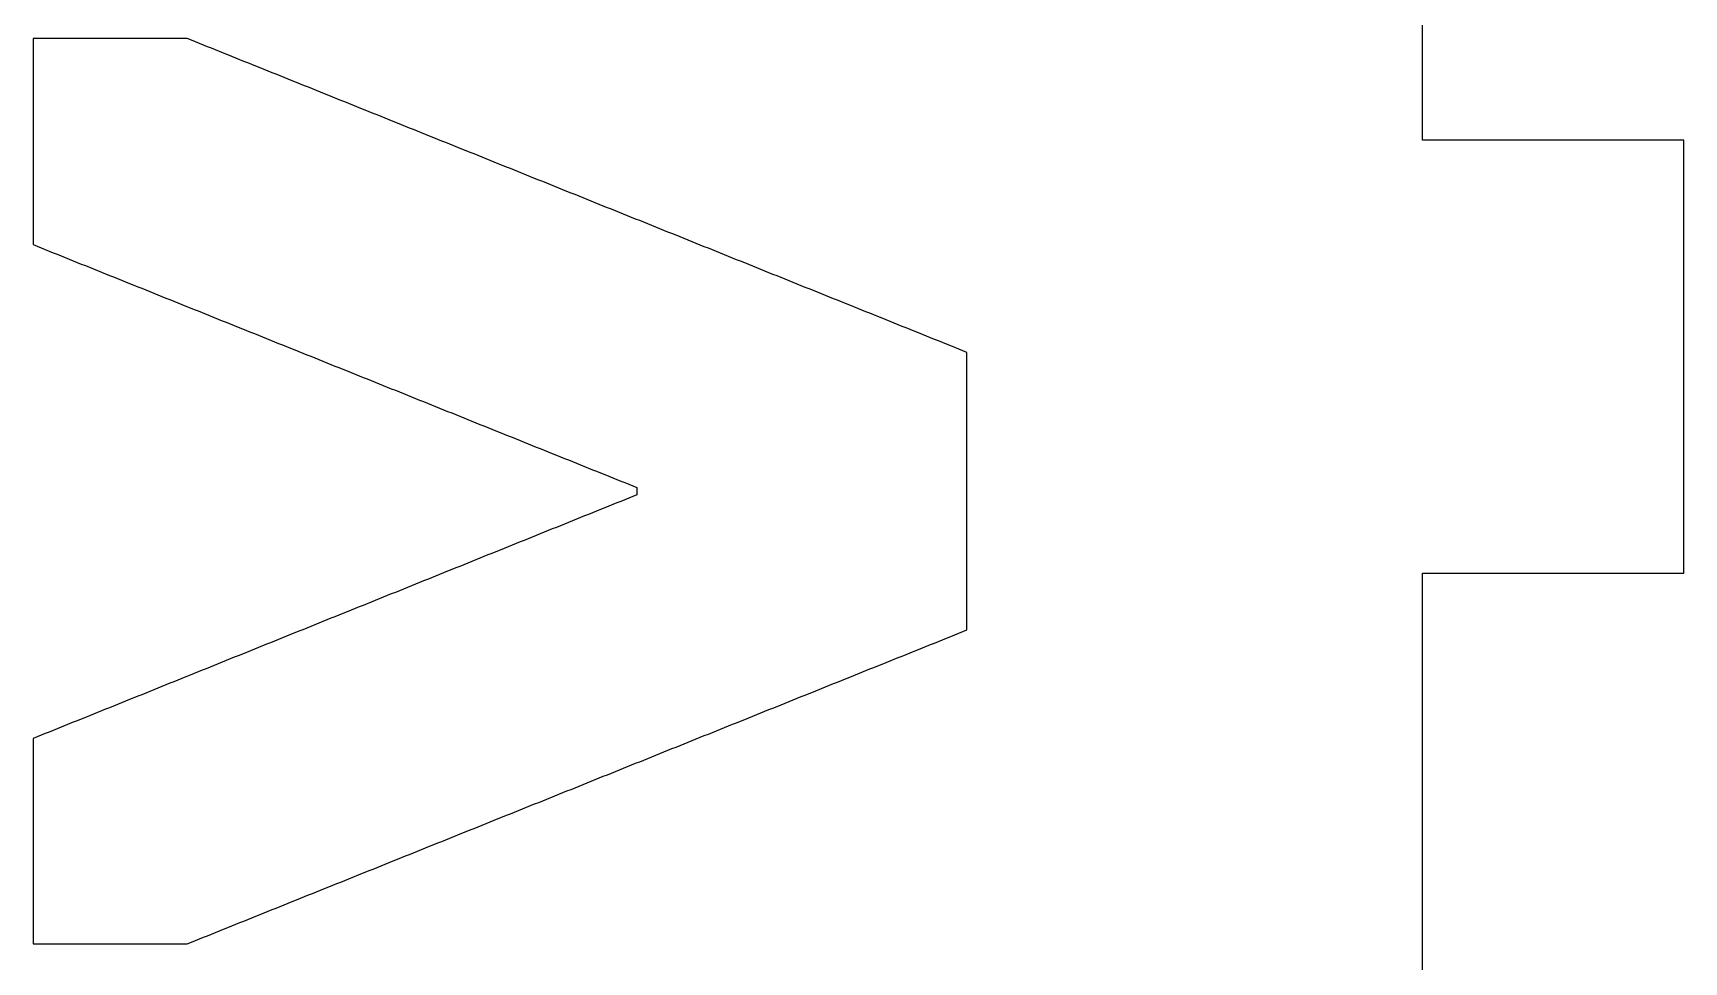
# Model space of a CAD drawing. Extents: x 10 to 860, y -140 to 140.
# Drawn here: x 32.13 to 70, y -23.81 to -2.5 of the extents above; entities that cross this region are included whole.
import ezdxf

# ---------------------------------------------------------------- set-up
doc = ezdxf.new("R2010")
doc.units = 0

# ---------------------------------------------------------------- blocks, each defined once
blk = doc.blocks.new('SHAPE2DVIEW004')
at = {"layer": 'Views', "color": 0}
for p, q in [((64, -4.963), (64, 4.963)), ((70, -4.963), (64, -4.963)), ((70, -14.889), (70, -4.963)), ((64, -24.815), (64, -14.889)), ((64, -14.889), (70, -14.889))]:
    blk.add_line(p, q, dxfattribs=at)
blk = doc.blocks.new('SHAPE2DVIEW006')
at = {"layer": 'Views', "color": 0}
for points in [[(32.129, -2.632), (32.129, -2.73), (32.129, -2.829), (32.129, -2.927), (32.129, -3.025), (32.129, -3.124), (32.129, -3.222), (32.129, -3.321), (32.129, -3.419), (32.129, -3.518), (32.129, -3.616), (32.129, -3.714), (32.129, -3.813), (32.129, -3.911), (32.129, -4.01), (32.129, -4.108), (32.129, -4.207), (32.129, -4.305), (32.129, -4.403), (32.129, -4.502), (32.129, -4.6), (32.129, -4.699), (32.129, -4.797), (32.129, -4.896), (32.129, -4.994), (32.129, -5.092), (32.129, -5.191), (32.129, -5.289), (32.129, -5.388), (32.129, -5.486), (32.129, -5.584), (32.129, -5.683), (32.129, -5.781), (32.129, -5.88), (32.129, -5.978), (32.129, -6.077), (32.129, -6.175), (32.129, -6.273), (32.129, -6.372), (32.129, -6.47), (32.129, -6.569), (32.129, -6.667), (32.129, -6.766), (32.129, -6.864), (32.129, -6.962), (32.129, -7.061), (32.129, -7.159), (32.129, -7.258), (32.129, -7.356)], [(32.129, -2.632), (32.129, -2.73), (32.129, -2.829), (32.129, -2.927), (32.129, -3.025), (32.129, -3.124), (32.129, -3.222), (32.129, -3.321), (32.129, -3.419), (32.129, -3.518), (32.129, -3.616), (32.129, -3.714), (32.129, -3.813), (32.129, -3.911), (32.129, -4.01), (32.129, -4.108), (32.129, -4.207), (32.129, -4.305), (32.129, -4.403), (32.129, -4.502), (32.129, -4.6), (32.129, -4.699), (32.129, -4.797), (32.129, -4.896), (32.129, -4.994), (32.129, -5.092), (32.129, -5.191), (32.129, -5.289), (32.129, -5.388), (32.129, -5.486), (32.129, -5.584), (32.129, -5.683), (32.129, -5.781), (32.129, -5.88), (32.129, -5.978), (32.129, -6.077), (32.129, -6.175), (32.129, -6.273), (32.129, -6.372), (32.129, -6.47), (32.129, -6.569), (32.129, -6.667), (32.129, -6.766), (32.129, -6.864), (32.129, -6.962), (32.129, -7.061), (32.129, -7.159), (32.129, -7.258), (32.129, -7.356)], [(35.668, -2.632), (35.57, -2.632), (35.471, -2.632), (35.373, -2.632), (35.275, -2.632), (35.176, -2.632), (35.078, -2.632), (34.98, -2.632), (34.882, -2.632), (34.783, -2.632), (34.685, -2.632), (34.587, -2.632), (34.488, -2.632), (34.39, -2.632), (34.292, -2.632), (34.193, -2.632), (34.095, -2.632), (33.997, -2.632), (33.898, -2.632), (33.8, -2.632), (33.702, -2.632), (33.604, -2.632), (33.505, -2.632), (33.407, -2.632), (33.309, -2.632), (33.21, -2.632), (33.112, -2.632), (33.014, -2.632), (32.915, -2.632), (32.817, -2.632), (32.719, -2.632), (32.62, -2.632), (32.522, -2.632), (32.424, -2.632), (32.326, -2.632), (32.227, -2.632), (32.129, -2.632)], [(35.668, -2.632), (35.57, -2.632), (35.471, -2.632), (35.373, -2.632), (35.275, -2.632), (35.176, -2.632), (35.078, -2.632), (34.98, -2.632), (34.882, -2.632), (34.783, -2.632), (34.685, -2.632), (34.587, -2.632), (34.488, -2.632), (34.39, -2.632), (34.292, -2.632), (34.193, -2.632), (34.095, -2.632), (33.997, -2.632), (33.898, -2.632), (33.8, -2.632), (33.702, -2.632), (33.604, -2.632), (33.505, -2.632), (33.407, -2.632), (33.309, -2.632), (33.21, -2.632), (33.112, -2.632), (33.014, -2.632), (32.915, -2.632), (32.817, -2.632), (32.719, -2.632), (32.62, -2.632), (32.522, -2.632), (32.424, -2.632), (32.326, -2.632), (32.227, -2.632), (32.129, -2.632)], [(53.55, -9.828), (53.457, -9.791), (53.364, -9.754), (53.272, -9.717), (53.179, -9.679), (53.086, -9.642), (52.994, -9.605), (52.901, -9.567), (52.808, -9.53), (52.716, -9.493), (52.623, -9.456), (52.53, -9.418), (52.438, -9.381), (52.345, -9.344), (52.252, -9.306), (52.16, -9.269), (52.067, -9.232), (51.975, -9.194), (51.882, -9.157), (51.789, -9.12), (51.697, -9.083), (51.604, -9.045), (51.511, -9.008), (51.419, -8.971), (51.326, -8.933), (51.233, -8.896), (51.141, -8.859), (51.048, -8.822), (50.955, -8.784), (50.863, -8.747), (50.77, -8.71), (50.677, -8.672), (50.585, -8.635), (50.492, -8.598), (50.399, -8.561), (50.307, -8.523), (50.214, -8.486), (50.122, -8.449), (50.029, -8.411), (49.936, -8.374), (49.844, -8.337), (49.751, -8.3), (49.658, -8.262), (49.566, -8.225), (49.473, -8.188), (49.38, -8.15), (49.288, -8.113), (49.195, -8.076), (49.102, -8.039), (49.01, -8.001), (48.917, -7.964), (48.824, -7.927), (48.732, -7.889), (48.639, -7.852), (48.546, -7.815), (48.454, -7.778), (48.361, -7.74), (48.269, -7.703), (48.176, -7.666), (48.083, -7.628), (47.991, -7.591), (47.898, -7.554), (47.805, -7.517), (47.713, -7.479), (47.62, -7.442), (47.527, -7.405), (47.435, -7.367), (47.342, -7.33), (47.249, -7.293), (47.157, -7.255), (47.064, -7.218), (46.971, -7.181), (46.879, -7.144), (46.786, -7.106), (46.693, -7.069), (46.601, -7.032), (46.508, -6.994), (46.415, -6.957), (46.323, -6.92), (46.23, -6.883), (46.138, -6.845), (46.045, -6.808), (45.952, -6.771), (45.86, -6.733), (45.767, -6.696), (45.674, -6.659), (45.582, -6.622), (45.489, -6.584), (45.396, -6.547), (45.304, -6.51), (45.211, -6.472), (45.118, -6.435), (45.026, -6.398), (44.933, -6.361), (44.84, -6.323), (44.748, -6.286), (44.655, -6.249), (44.562, -6.211), (44.47, -6.174), (44.377, -6.137), (44.285, -6.1), (44.192, -6.062), (44.099, -6.025), (44.007, -5.988), (43.914, -5.95), (43.821, -5.913), (43.729, -5.876), (43.636, -5.839), (43.543, -5.801), (43.451, -5.764), (43.358, -5.727), (43.265, -5.689), (43.173, -5.652), (43.08, -5.615), (42.987, -5.578), (42.895, -5.54), (42.802, -5.503), (42.709, -5.466), (42.617, -5.428), (42.524, -5.391), (42.432, -5.354), (42.339, -5.317), (42.246, -5.279), (42.154, -5.242), (42.061, -5.205), (41.968, -5.167), (41.876, -5.13), (41.783, -5.093), (41.69, -5.055), (41.598, -5.018), (41.505, -4.981), (41.412, -4.944), (41.32, -4.906), (41.227, -4.869), (41.134, -4.832), (41.042, -4.794), (40.949, -4.757), (40.856, -4.72), (40.764, -4.683), (40.671, -4.645), (40.578, -4.608), (40.486, -4.571), (40.393, -4.533), (40.301, -4.496), (40.208, -4.459), (40.115, -4.422), (40.023, -4.384), (39.93, -4.347), (39.837, -4.31), (39.745, -4.272), (39.652, -4.235), (39.559, -4.198), (39.467, -4.161), (39.374, -4.123), (39.281, -4.086), (39.189, -4.049), (39.096, -4.011), (39.003, -3.974), (38.911, -3.937), (38.818, -3.9), (38.725, -3.862), (38.633, -3.825), (38.54, -3.788), (38.448, -3.75), (38.355, -3.713), (38.262, -3.676), (38.17, -3.639), (38.077, -3.601), (37.984, -3.564), (37.892, -3.527), (37.799, -3.489), (37.706, -3.452), (37.614, -3.415), (37.521, -3.378), (37.428, -3.34), (37.336, -3.303), (37.243, -3.266), (37.15, -3.228), (37.058, -3.191), (36.965, -3.154), (36.872, -3.116), (36.78, -3.079), (36.687, -3.042), (36.595, -3.005), (36.502, -2.967), (36.409, -2.93), (36.317, -2.893), (36.224, -2.855), (36.131, -2.818), (36.039, -2.781), (35.946, -2.744), (35.853, -2.706), (35.761, -2.669), (35.668, -2.632)], [(53.55, -9.828), (53.457, -9.791), (53.364, -9.754), (53.272, -9.717), (53.179, -9.679), (53.086, -9.642), (52.994, -9.605), (52.901, -9.567), (52.808, -9.53), (52.716, -9.493), (52.623, -9.456), (52.53, -9.418), (52.438, -9.381), (52.345, -9.344), (52.252, -9.306), (52.16, -9.269), (52.067, -9.232), (51.975, -9.194), (51.882, -9.157), (51.789, -9.12), (51.697, -9.083), (51.604, -9.045), (51.511, -9.008), (51.419, -8.971), (51.326, -8.933), (51.233, -8.896), (51.141, -8.859), (51.048, -8.822), (50.955, -8.784), (50.863, -8.747), (50.77, -8.71), (50.677, -8.672), (50.585, -8.635), (50.492, -8.598), (50.399, -8.561), (50.307, -8.523), (50.214, -8.486), (50.122, -8.449), (50.029, -8.411), (49.936, -8.374), (49.844, -8.337), (49.751, -8.3), (49.658, -8.262), (49.566, -8.225), (49.473, -8.188), (49.38, -8.15), (49.288, -8.113), (49.195, -8.076), (49.102, -8.039), (49.01, -8.001), (48.917, -7.964), (48.824, -7.927), (48.732, -7.889), (48.639, -7.852), (48.546, -7.815), (48.454, -7.778), (48.361, -7.74), (48.269, -7.703), (48.176, -7.666), (48.083, -7.628), (47.991, -7.591), (47.898, -7.554), (47.805, -7.517), (47.713, -7.479), (47.62, -7.442), (47.527, -7.405), (47.435, -7.367), (47.342, -7.33), (47.249, -7.293), (47.157, -7.255), (47.064, -7.218), (46.971, -7.181), (46.879, -7.144), (46.786, -7.106), (46.693, -7.069), (46.601, -7.032), (46.508, -6.994), (46.415, -6.957), (46.323, -6.92), (46.23, -6.883), (46.138, -6.845), (46.045, -6.808), (45.952, -6.771), (45.86, -6.733), (45.767, -6.696), (45.674, -6.659), (45.582, -6.622), (45.489, -6.584), (45.396, -6.547), (45.304, -6.51), (45.211, -6.472), (45.118, -6.435), (45.026, -6.398), (44.933, -6.361), (44.84, -6.323), (44.748, -6.286), (44.655, -6.249), (44.562, -6.211), (44.47, -6.174), (44.377, -6.137), (44.285, -6.1), (44.192, -6.062), (44.099, -6.025), (44.007, -5.988), (43.914, -5.95), (43.821, -5.913), (43.729, -5.876), (43.636, -5.839), (43.543, -5.801), (43.451, -5.764), (43.358, -5.727), (43.265, -5.689), (43.173, -5.652), (43.08, -5.615), (42.987, -5.578), (42.895, -5.54), (42.802, -5.503), (42.709, -5.466), (42.617, -5.428), (42.524, -5.391), (42.432, -5.354), (42.339, -5.317), (42.246, -5.279), (42.154, -5.242), (42.061, -5.205), (41.968, -5.167), (41.876, -5.13), (41.783, -5.093), (41.69, -5.055), (41.598, -5.018), (41.505, -4.981), (41.412, -4.944), (41.32, -4.906), (41.227, -4.869), (41.134, -4.832), (41.042, -4.794), (40.949, -4.757), (40.856, -4.72), (40.764, -4.683), (40.671, -4.645), (40.578, -4.608), (40.486, -4.571), (40.393, -4.533), (40.301, -4.496), (40.208, -4.459), (40.115, -4.422), (40.023, -4.384), (39.93, -4.347), (39.837, -4.31), (39.745, -4.272), (39.652, -4.235), (39.559, -4.198), (39.467, -4.161), (39.374, -4.123), (39.281, -4.086), (39.189, -4.049), (39.096, -4.011), (39.003, -3.974), (38.911, -3.937), (38.818, -3.9), (38.725, -3.862), (38.633, -3.825), (38.54, -3.788), (38.448, -3.75), (38.355, -3.713), (38.262, -3.676), (38.17, -3.639), (38.077, -3.601), (37.984, -3.564), (37.892, -3.527), (37.799, -3.489), (37.706, -3.452), (37.614, -3.415), (37.521, -3.378), (37.428, -3.34), (37.336, -3.303), (37.243, -3.266), (37.15, -3.228), (37.058, -3.191), (36.965, -3.154), (36.872, -3.116), (36.78, -3.079), (36.687, -3.042), (36.595, -3.005), (36.502, -2.967), (36.409, -2.93), (36.317, -2.893), (36.224, -2.855), (36.131, -2.818), (36.039, -2.781), (35.946, -2.744), (35.853, -2.706), (35.761, -2.669), (35.668, -2.632)], [(32.129, -7.356), (32.221, -7.393), (32.314, -7.43), (32.406, -7.468), (32.498, -7.505), (32.591, -7.542), (32.683, -7.579), (32.775, -7.616), (32.868, -7.653), (32.96, -7.69), (33.052, -7.728), (33.145, -7.765), (33.237, -7.802), (33.329, -7.839), (33.422, -7.876), (33.514, -7.913), (33.606, -7.95), (33.699, -7.988), (33.791, -8.025), (33.883, -8.062), (33.976, -8.099), (34.068, -8.136), (34.16, -8.173), (34.253, -8.21), (34.345, -8.248), (34.438, -8.285), (34.53, -8.322), (34.622, -8.359), (34.715, -8.396), (34.807, -8.433), (34.899, -8.47), (34.992, -8.507), (35.084, -8.545), (35.176, -8.582), (35.269, -8.619), (35.361, -8.656), (35.453, -8.693), (35.546, -8.73), (35.638, -8.767), (35.73, -8.805), (35.823, -8.842), (35.915, -8.879), (36.007, -8.916), (36.1, -8.953), (36.192, -8.99), (36.284, -9.027), (36.377, -9.065), (36.469, -9.102), (36.561, -9.139), (36.654, -9.176), (36.746, -9.213), (36.838, -9.25), (36.931, -9.287), (37.023, -9.325), (37.115, -9.362), (37.208, -9.399), (37.3, -9.436), (37.392, -9.473), (37.485, -9.51), (37.577, -9.547), (37.67, -9.585), (37.762, -9.622), (37.854, -9.659), (37.947, -9.696), (38.039, -9.733), (38.131, -9.77), (38.224, -9.807), (38.316, -9.845), (38.408, -9.882), (38.501, -9.919), (38.593, -9.956), (38.685, -9.993), (38.778, -10.03), (38.87, -10.067), (38.962, -10.105), (39.055, -10.142), (39.147, -10.179), (39.239, -10.216), (39.332, -10.253), (39.424, -10.29), (39.516, -10.327), (39.609, -10.365), (39.701, -10.402), (39.793, -10.439), (39.886, -10.476), (39.978, -10.513), (40.07, -10.55), (40.163, -10.587), (40.255, -10.624), (40.347, -10.662), (40.44, -10.699), (40.532, -10.736), (40.624, -10.773), (40.717, -10.81), (40.809, -10.847), (40.902, -10.884), (40.994, -10.922), (41.086, -10.959), (41.179, -10.996), (41.271, -11.033), (41.363, -11.07), (41.456, -11.107), (41.548, -11.144), (41.64, -11.182), (41.733, -11.219), (41.825, -11.256), (41.917, -11.293), (42.01, -11.33), (42.102, -11.367), (42.194, -11.404), (42.287, -11.442), (42.379, -11.479), (42.471, -11.516), (42.564, -11.553), (42.656, -11.59), (42.748, -11.627), (42.841, -11.664), (42.933, -11.702), (43.025, -11.739), (43.118, -11.776), (43.21, -11.813), (43.302, -11.85), (43.395, -11.887), (43.487, -11.924), (43.579, -11.962), (43.672, -11.999), (43.764, -12.036), (43.857, -12.073), (43.949, -12.11), (44.041, -12.147), (44.134, -12.184), (44.226, -12.222), (44.318, -12.259), (44.411, -12.296), (44.503, -12.333), (44.595, -12.37), (44.688, -12.407), (44.78, -12.444), (44.872, -12.482), (44.965, -12.519), (45.057, -12.556), (45.149, -12.593), (45.242, -12.63), (45.334, -12.667), (45.426, -12.704), (45.519, -12.741), (45.611, -12.779), (45.703, -12.816), (45.796, -12.853), (45.888, -12.89), (45.98, -12.927)], [(32.129, -7.356), (32.221, -7.393), (32.314, -7.43), (32.406, -7.468), (32.498, -7.505), (32.591, -7.542), (32.683, -7.579), (32.775, -7.616), (32.868, -7.653), (32.96, -7.69), (33.052, -7.728), (33.145, -7.765), (33.237, -7.802), (33.329, -7.839), (33.422, -7.876), (33.514, -7.913), (33.606, -7.95), (33.699, -7.988), (33.791, -8.025), (33.883, -8.062), (33.976, -8.099), (34.068, -8.136), (34.16, -8.173), (34.253, -8.21), (34.345, -8.248), (34.438, -8.285), (34.53, -8.322), (34.622, -8.359), (34.715, -8.396), (34.807, -8.433), (34.899, -8.47), (34.992, -8.507), (35.084, -8.545), (35.176, -8.582), (35.269, -8.619), (35.361, -8.656), (35.453, -8.693), (35.546, -8.73), (35.638, -8.767), (35.73, -8.805), (35.823, -8.842), (35.915, -8.879), (36.007, -8.916), (36.1, -8.953), (36.192, -8.99), (36.284, -9.027), (36.377, -9.065), (36.469, -9.102), (36.561, -9.139), (36.654, -9.176), (36.746, -9.213), (36.838, -9.25), (36.931, -9.287), (37.023, -9.325), (37.115, -9.362), (37.208, -9.399), (37.3, -9.436), (37.392, -9.473), (37.485, -9.51), (37.577, -9.547), (37.67, -9.585), (37.762, -9.622), (37.854, -9.659), (37.947, -9.696), (38.039, -9.733), (38.131, -9.77), (38.224, -9.807), (38.316, -9.845), (38.408, -9.882), (38.501, -9.919), (38.593, -9.956), (38.685, -9.993), (38.778, -10.03), (38.87, -10.067), (38.962, -10.105), (39.055, -10.142), (39.147, -10.179), (39.239, -10.216), (39.332, -10.253), (39.424, -10.29), (39.516, -10.327), (39.609, -10.365), (39.701, -10.402), (39.793, -10.439), (39.886, -10.476), (39.978, -10.513), (40.07, -10.55), (40.163, -10.587), (40.255, -10.624), (40.347, -10.662), (40.44, -10.699), (40.532, -10.736), (40.624, -10.773), (40.717, -10.81), (40.809, -10.847), (40.902, -10.884), (40.994, -10.922), (41.086, -10.959), (41.179, -10.996), (41.271, -11.033), (41.363, -11.07), (41.456, -11.107), (41.548, -11.144), (41.64, -11.182), (41.733, -11.219), (41.825, -11.256), (41.917, -11.293), (42.01, -11.33), (42.102, -11.367), (42.194, -11.404), (42.287, -11.442), (42.379, -11.479), (42.471, -11.516), (42.564, -11.553), (42.656, -11.59), (42.748, -11.627), (42.841, -11.664), (42.933, -11.702), (43.025, -11.739), (43.118, -11.776), (43.21, -11.813), (43.302, -11.85), (43.395, -11.887), (43.487, -11.924), (43.579, -11.962), (43.672, -11.999), (43.764, -12.036), (43.857, -12.073), (43.949, -12.11), (44.041, -12.147), (44.134, -12.184), (44.226, -12.222), (44.318, -12.259), (44.411, -12.296), (44.503, -12.333), (44.595, -12.37), (44.688, -12.407), (44.78, -12.444), (44.872, -12.482), (44.965, -12.519), (45.057, -12.556), (45.149, -12.593), (45.242, -12.63), (45.334, -12.667), (45.426, -12.704), (45.519, -12.741), (45.611, -12.779), (45.703, -12.816), (45.796, -12.853), (45.888, -12.89), (45.98, -12.927)], [(53.55, -16.195), (53.55, -16.096), (53.55, -15.996), (53.55, -15.897), (53.55, -15.797), (53.55, -15.698), (53.55, -15.598), (53.55, -15.499), (53.55, -15.399), (53.55, -15.3), (53.55, -15.2), (53.55, -15.101), (53.55, -15.002), (53.55, -14.902), (53.55, -14.803), (53.55, -14.703), (53.55, -14.604), (53.55, -14.504), (53.55, -14.405), (53.55, -14.305), (53.55, -14.206), (53.55, -14.106), (53.55, -14.007), (53.55, -13.907), (53.55, -13.808), (53.55, -13.708), (53.55, -13.609), (53.55, -13.509), (53.55, -13.41), (53.55, -13.31), (53.55, -13.211), (53.55, -13.111), (53.55, -13.012), (53.55, -12.912), (53.55, -12.813), (53.55, -12.713), (53.55, -12.614), (53.55, -12.514), (53.55, -12.415), (53.55, -12.315), (53.55, -12.216), (53.55, -12.117), (53.55, -12.017), (53.55, -11.918), (53.55, -11.818), (53.55, -11.719), (53.55, -11.619), (53.55, -11.52), (53.55, -11.42), (53.55, -11.321), (53.55, -11.221), (53.55, -11.122), (53.55, -11.022), (53.55, -10.923), (53.55, -10.823), (53.55, -10.724), (53.55, -10.624), (53.55, -10.525), (53.55, -10.425), (53.55, -10.326), (53.55, -10.226), (53.55, -10.127), (53.55, -10.027), (53.55, -9.928), (53.55, -9.828)], [(53.55, -16.195), (53.55, -16.096), (53.55, -15.996), (53.55, -15.897), (53.55, -15.797), (53.55, -15.698), (53.55, -15.598), (53.55, -15.499), (53.55, -15.399), (53.55, -15.3), (53.55, -15.2), (53.55, -15.101), (53.55, -15.002), (53.55, -14.902), (53.55, -14.803), (53.55, -14.703), (53.55, -14.604), (53.55, -14.504), (53.55, -14.405), (53.55, -14.305), (53.55, -14.206), (53.55, -14.106), (53.55, -14.007), (53.55, -13.907), (53.55, -13.808), (53.55, -13.708), (53.55, -13.609), (53.55, -13.509), (53.55, -13.41), (53.55, -13.31), (53.55, -13.211), (53.55, -13.111), (53.55, -13.012), (53.55, -12.912), (53.55, -12.813), (53.55, -12.713), (53.55, -12.614), (53.55, -12.514), (53.55, -12.415), (53.55, -12.315), (53.55, -12.216), (53.55, -12.117), (53.55, -12.017), (53.55, -11.918), (53.55, -11.818), (53.55, -11.719), (53.55, -11.619), (53.55, -11.52), (53.55, -11.42), (53.55, -11.321), (53.55, -11.221), (53.55, -11.122), (53.55, -11.022), (53.55, -10.923), (53.55, -10.823), (53.55, -10.724), (53.55, -10.624), (53.55, -10.525), (53.55, -10.425), (53.55, -10.326), (53.55, -10.226), (53.55, -10.127), (53.55, -10.027), (53.55, -9.928), (53.55, -9.828)], [(45.98, -13.097), (45.888, -13.134), (45.796, -13.171), (45.703, -13.208), (45.611, -13.246), (45.519, -13.283), (45.426, -13.32), (45.334, -13.357), (45.242, -13.395), (45.149, -13.432), (45.057, -13.469), (44.965, -13.506), (44.872, -13.544), (44.78, -13.581), (44.688, -13.618), (44.595, -13.655), (44.503, -13.693), (44.411, -13.73), (44.318, -13.767), (44.226, -13.804), (44.134, -13.842), (44.041, -13.879), (43.949, -13.916), (43.857, -13.953), (43.764, -13.991), (43.672, -14.028), (43.579, -14.065), (43.487, -14.102), (43.395, -14.14), (43.302, -14.177), (43.21, -14.214), (43.118, -14.251), (43.025, -14.289), (42.933, -14.326), (42.841, -14.363), (42.748, -14.4), (42.656, -14.438), (42.564, -14.475), (42.471, -14.512), (42.379, -14.549), (42.287, -14.587), (42.194, -14.624), (42.102, -14.661), (42.01, -14.698), (41.917, -14.736), (41.825, -14.773), (41.733, -14.81), (41.64, -14.847), (41.548, -14.885), (41.456, -14.922), (41.363, -14.959), (41.271, -14.996), (41.179, -15.034), (41.086, -15.071), (40.994, -15.108), (40.902, -15.145), (40.809, -15.183), (40.717, -15.22), (40.624, -15.257), (40.532, -15.294), (40.44, -15.332), (40.347, -15.369), (40.255, -15.406), (40.163, -15.443), (40.07, -15.481), (39.978, -15.518), (39.886, -15.555), (39.793, -15.593), (39.701, -15.63), (39.609, -15.667), (39.516, -15.704), (39.424, -15.742), (39.332, -15.779), (39.239, -15.816), (39.147, -15.853), (39.055, -15.891), (38.962, -15.928), (38.87, -15.965), (38.778, -16.002), (38.685, -16.04), (38.593, -16.077), (38.501, -16.114), (38.408, -16.151), (38.316, -16.189), (38.224, -16.226), (38.131, -16.263), (38.039, -16.3), (37.947, -16.338), (37.854, -16.375), (37.762, -16.412), (37.67, -16.449), (37.577, -16.487), (37.485, -16.524), (37.392, -16.561), (37.3, -16.598), (37.208, -16.636), (37.115, -16.673), (37.023, -16.71), (36.931, -16.747), (36.838, -16.785), (36.746, -16.822), (36.654, -16.859), (36.561, -16.896), (36.469, -16.934), (36.377, -16.971), (36.284, -17.008), (36.192, -17.045), (36.1, -17.083), (36.007, -17.12), (35.915, -17.157), (35.823, -17.194), (35.73, -17.232), (35.638, -17.269), (35.546, -17.306), (35.453, -17.343), (35.361, -17.381), (35.269, -17.418), (35.176, -17.455), (35.084, -17.492), (34.992, -17.53), (34.899, -17.567), (34.807, -17.604), (34.715, -17.641), (34.622, -17.679), (34.53, -17.716), (34.438, -17.753), (34.345, -17.79), (34.253, -17.828), (34.16, -17.865), (34.068, -17.902), (33.976, -17.939), (33.883, -17.977), (33.791, -18.014), (33.699, -18.051), (33.606, -18.088), (33.514, -18.126), (33.422, -18.163), (33.329, -18.2), (33.237, -18.237), (33.145, -18.275), (33.052, -18.312), (32.96, -18.349), (32.868, -18.387), (32.775, -18.424), (32.683, -18.461), (32.591, -18.498), (32.498, -18.536), (32.406, -18.573), (32.314, -18.61), (32.221, -18.647), (32.129, -18.685)], [(45.98, -13.097), (45.888, -13.134), (45.796, -13.171), (45.703, -13.208), (45.611, -13.246), (45.519, -13.283), (45.426, -13.32), (45.334, -13.357), (45.242, -13.395), (45.149, -13.432), (45.057, -13.469), (44.965, -13.506), (44.872, -13.544), (44.78, -13.581), (44.688, -13.618), (44.595, -13.655), (44.503, -13.693), (44.411, -13.73), (44.318, -13.767), (44.226, -13.804), (44.134, -13.842), (44.041, -13.879), (43.949, -13.916), (43.857, -13.953), (43.764, -13.991), (43.672, -14.028), (43.579, -14.065), (43.487, -14.102), (43.395, -14.14), (43.302, -14.177), (43.21, -14.214), (43.118, -14.251), (43.025, -14.289), (42.933, -14.326), (42.841, -14.363), (42.748, -14.4), (42.656, -14.438), (42.564, -14.475), (42.471, -14.512), (42.379, -14.549), (42.287, -14.587), (42.194, -14.624), (42.102, -14.661), (42.01, -14.698), (41.917, -14.736), (41.825, -14.773), (41.733, -14.81), (41.64, -14.847), (41.548, -14.885), (41.456, -14.922), (41.363, -14.959), (41.271, -14.996), (41.179, -15.034), (41.086, -15.071), (40.994, -15.108), (40.902, -15.145), (40.809, -15.183), (40.717, -15.22), (40.624, -15.257), (40.532, -15.294), (40.44, -15.332), (40.347, -15.369), (40.255, -15.406), (40.163, -15.443), (40.07, -15.481), (39.978, -15.518), (39.886, -15.555), (39.793, -15.593), (39.701, -15.63), (39.609, -15.667), (39.516, -15.704), (39.424, -15.742), (39.332, -15.779), (39.239, -15.816), (39.147, -15.853), (39.055, -15.891), (38.962, -15.928), (38.87, -15.965), (38.778, -16.002), (38.685, -16.04), (38.593, -16.077), (38.501, -16.114), (38.408, -16.151), (38.316, -16.189), (38.224, -16.226), (38.131, -16.263), (38.039, -16.3), (37.947, -16.338), (37.854, -16.375), (37.762, -16.412), (37.67, -16.449), (37.577, -16.487), (37.485, -16.524), (37.392, -16.561), (37.3, -16.598), (37.208, -16.636), (37.115, -16.673), (37.023, -16.71), (36.931, -16.747), (36.838, -16.785), (36.746, -16.822), (36.654, -16.859), (36.561, -16.896), (36.469, -16.934), (36.377, -16.971), (36.284, -17.008), (36.192, -17.045), (36.1, -17.083), (36.007, -17.12), (35.915, -17.157), (35.823, -17.194), (35.73, -17.232), (35.638, -17.269), (35.546, -17.306), (35.453, -17.343), (35.361, -17.381), (35.269, -17.418), (35.176, -17.455), (35.084, -17.492), (34.992, -17.53), (34.899, -17.567), (34.807, -17.604), (34.715, -17.641), (34.622, -17.679), (34.53, -17.716), (34.438, -17.753), (34.345, -17.79), (34.253, -17.828), (34.16, -17.865), (34.068, -17.902), (33.976, -17.939), (33.883, -17.977), (33.791, -18.014), (33.699, -18.051), (33.606, -18.088), (33.514, -18.126), (33.422, -18.163), (33.329, -18.2), (33.237, -18.237), (33.145, -18.275), (33.052, -18.312), (32.96, -18.349), (32.868, -18.387), (32.775, -18.424), (32.683, -18.461), (32.591, -18.498), (32.498, -18.536), (32.406, -18.573), (32.314, -18.61), (32.221, -18.647), (32.129, -18.685)], [(45.98, -12.927), (45.98, -13.012), (45.98, -13.097)], [(45.98, -12.927), (45.98, -13.012), (45.98, -13.097)], [(35.668, -23.392), (35.761, -23.355), (35.853, -23.317), (35.946, -23.28), (36.039, -23.243), (36.131, -23.206), (36.224, -23.168), (36.317, -23.131), (36.409, -23.094), (36.502, -23.056), (36.595, -23.019), (36.687, -22.982), (36.78, -22.945), (36.872, -22.907), (36.965, -22.87), (37.058, -22.833), (37.15, -22.795), (37.243, -22.758), (37.336, -22.721), (37.428, -22.684), (37.521, -22.646), (37.614, -22.609), (37.706, -22.572), (37.799, -22.534), (37.892, -22.497), (37.984, -22.46), (38.077, -22.423), (38.17, -22.385), (38.262, -22.348), (38.355, -22.311), (38.448, -22.273), (38.54, -22.236), (38.633, -22.199), (38.725, -22.161), (38.818, -22.124), (38.911, -22.087), (39.003, -22.05), (39.096, -22.012), (39.189, -21.975), (39.281, -21.938), (39.374, -21.9), (39.467, -21.863), (39.559, -21.826), (39.652, -21.789), (39.745, -21.751), (39.837, -21.714), (39.93, -21.677), (40.023, -21.639), (40.115, -21.602), (40.208, -21.565), (40.301, -21.528), (40.393, -21.49), (40.486, -21.453), (40.578, -21.416), (40.671, -21.378), (40.764, -21.341), (40.856, -21.304), (40.949, -21.267), (41.042, -21.229), (41.134, -21.192), (41.227, -21.155), (41.32, -21.117), (41.412, -21.08), (41.505, -21.043), (41.598, -21.006), (41.69, -20.968), (41.783, -20.931), (41.876, -20.894), (41.968, -20.856), (42.061, -20.819), (42.154, -20.782), (42.246, -20.745), (42.339, -20.707), (42.432, -20.67), (42.524, -20.633), (42.617, -20.595), (42.709, -20.558), (42.802, -20.521), (42.895, -20.484), (42.987, -20.446), (43.08, -20.409), (43.173, -20.372), (43.265, -20.334), (43.358, -20.297), (43.451, -20.26), (43.543, -20.222), (43.636, -20.185), (43.729, -20.148), (43.821, -20.111), (43.914, -20.073), (44.007, -20.036), (44.099, -19.999), (44.192, -19.961), (44.285, -19.924), (44.377, -19.887), (44.47, -19.85), (44.562, -19.812), (44.655, -19.775), (44.748, -19.738), (44.84, -19.7), (44.933, -19.663), (45.026, -19.626), (45.118, -19.589), (45.211, -19.551), (45.304, -19.514), (45.396, -19.477), (45.489, -19.439), (45.582, -19.402), (45.674, -19.365), (45.767, -19.328), (45.86, -19.29), (45.952, -19.253), (46.045, -19.216), (46.138, -19.178), (46.23, -19.141), (46.323, -19.104), (46.415, -19.067), (46.508, -19.029), (46.601, -18.992), (46.693, -18.955), (46.786, -18.917), (46.879, -18.88), (46.971, -18.843), (47.064, -18.806), (47.157, -18.768), (47.249, -18.731), (47.342, -18.694), (47.435, -18.656), (47.527, -18.619), (47.62, -18.582), (47.713, -18.545), (47.805, -18.507), (47.898, -18.47), (47.991, -18.433), (48.083, -18.395), (48.176, -18.358), (48.269, -18.321), (48.361, -18.283), (48.454, -18.246), (48.546, -18.209), (48.639, -18.172), (48.732, -18.134), (48.824, -18.097), (48.917, -18.06), (49.01, -18.022), (49.102, -17.985), (49.195, -17.948), (49.288, -17.911), (49.38, -17.873), (49.473, -17.836), (49.566, -17.799), (49.658, -17.761), (49.751, -17.724), (49.844, -17.687), (49.936, -17.65), (50.029, -17.612), (50.122, -17.575), (50.214, -17.538), (50.307, -17.5), (50.399, -17.463), (50.492, -17.426), (50.585, -17.389), (50.677, -17.351), (50.77, -17.314), (50.863, -17.277), (50.955, -17.239), (51.048, -17.202), (51.141, -17.165), (51.233, -17.128), (51.326, -17.09), (51.419, -17.053), (51.511, -17.016), (51.604, -16.978), (51.697, -16.941), (51.789, -16.904), (51.882, -16.867), (51.975, -16.829), (52.067, -16.792), (52.16, -16.755), (52.252, -16.717), (52.345, -16.68), (52.438, -16.643), (52.53, -16.606), (52.623, -16.568), (52.716, -16.531), (52.808, -16.494), (52.901, -16.456), (52.994, -16.419), (53.086, -16.382), (53.179, -16.344), (53.272, -16.307), (53.364, -16.27), (53.457, -16.233), (53.55, -16.195)], [(35.668, -23.392), (35.761, -23.355), (35.853, -23.317), (35.946, -23.28), (36.039, -23.243), (36.131, -23.206), (36.224, -23.168), (36.317, -23.131), (36.409, -23.094), (36.502, -23.056), (36.595, -23.019), (36.687, -22.982), (36.78, -22.945), (36.872, -22.907), (36.965, -22.87), (37.058, -22.833), (37.15, -22.795), (37.243, -22.758), (37.336, -22.721), (37.428, -22.684), (37.521, -22.646), (37.614, -22.609), (37.706, -22.572), (37.799, -22.534), (37.892, -22.497), (37.984, -22.46), (38.077, -22.423), (38.17, -22.385), (38.262, -22.348), (38.355, -22.311), (38.448, -22.273), (38.54, -22.236), (38.633, -22.199), (38.725, -22.161), (38.818, -22.124), (38.911, -22.087), (39.003, -22.05), (39.096, -22.012), (39.189, -21.975), (39.281, -21.938), (39.374, -21.9), (39.467, -21.863), (39.559, -21.826), (39.652, -21.789), (39.745, -21.751), (39.837, -21.714), (39.93, -21.677), (40.023, -21.639), (40.115, -21.602), (40.208, -21.565), (40.301, -21.528), (40.393, -21.49), (40.486, -21.453), (40.578, -21.416), (40.671, -21.378), (40.764, -21.341), (40.856, -21.304), (40.949, -21.267), (41.042, -21.229), (41.134, -21.192), (41.227, -21.155), (41.32, -21.117), (41.412, -21.08), (41.505, -21.043), (41.598, -21.006), (41.69, -20.968), (41.783, -20.931), (41.876, -20.894), (41.968, -20.856), (42.061, -20.819), (42.154, -20.782), (42.246, -20.745), (42.339, -20.707), (42.432, -20.67), (42.524, -20.633), (42.617, -20.595), (42.709, -20.558), (42.802, -20.521), (42.895, -20.484), (42.987, -20.446), (43.08, -20.409), (43.173, -20.372), (43.265, -20.334), (43.358, -20.297), (43.451, -20.26), (43.543, -20.222), (43.636, -20.185), (43.729, -20.148), (43.821, -20.111), (43.914, -20.073), (44.007, -20.036), (44.099, -19.999), (44.192, -19.961), (44.285, -19.924), (44.377, -19.887), (44.47, -19.85), (44.562, -19.812), (44.655, -19.775), (44.748, -19.738), (44.84, -19.7), (44.933, -19.663), (45.026, -19.626), (45.118, -19.589), (45.211, -19.551), (45.304, -19.514), (45.396, -19.477), (45.489, -19.439), (45.582, -19.402), (45.674, -19.365), (45.767, -19.328), (45.86, -19.29), (45.952, -19.253), (46.045, -19.216), (46.138, -19.178), (46.23, -19.141), (46.323, -19.104), (46.415, -19.067), (46.508, -19.029), (46.601, -18.992), (46.693, -18.955), (46.786, -18.917), (46.879, -18.88), (46.971, -18.843), (47.064, -18.806), (47.157, -18.768), (47.249, -18.731), (47.342, -18.694), (47.435, -18.656), (47.527, -18.619), (47.62, -18.582), (47.713, -18.545), (47.805, -18.507), (47.898, -18.47), (47.991, -18.433), (48.083, -18.395), (48.176, -18.358), (48.269, -18.321), (48.361, -18.283), (48.454, -18.246), (48.546, -18.209), (48.639, -18.172), (48.732, -18.134), (48.824, -18.097), (48.917, -18.06), (49.01, -18.022), (49.102, -17.985), (49.195, -17.948), (49.288, -17.911), (49.38, -17.873), (49.473, -17.836), (49.566, -17.799), (49.658, -17.761), (49.751, -17.724), (49.844, -17.687), (49.936, -17.65), (50.029, -17.612), (50.122, -17.575), (50.214, -17.538), (50.307, -17.5), (50.399, -17.463), (50.492, -17.426), (50.585, -17.389), (50.677, -17.351), (50.77, -17.314), (50.863, -17.277), (50.955, -17.239), (51.048, -17.202), (51.141, -17.165), (51.233, -17.128), (51.326, -17.09), (51.419, -17.053), (51.511, -17.016), (51.604, -16.978), (51.697, -16.941), (51.789, -16.904), (51.882, -16.867), (51.975, -16.829), (52.067, -16.792), (52.16, -16.755), (52.252, -16.717), (52.345, -16.68), (52.438, -16.643), (52.53, -16.606), (52.623, -16.568), (52.716, -16.531), (52.808, -16.494), (52.901, -16.456), (52.994, -16.419), (53.086, -16.382), (53.179, -16.344), (53.272, -16.307), (53.364, -16.27), (53.457, -16.233), (53.55, -16.195)], [(32.129, -18.685), (32.129, -18.783), (32.129, -18.881), (32.129, -18.979), (32.129, -19.077), (32.129, -19.175), (32.129, -19.273), (32.129, -19.371), (32.129, -19.469), (32.129, -19.567), (32.129, -19.665), (32.129, -19.763), (32.129, -19.861), (32.129, -19.959), (32.129, -20.058), (32.129, -20.156), (32.129, -20.254), (32.129, -20.352), (32.129, -20.45), (32.129, -20.548), (32.129, -20.646), (32.129, -20.744), (32.129, -20.842), (32.129, -20.94), (32.129, -21.038), (32.129, -21.136), (32.129, -21.234), (32.129, -21.332), (32.129, -21.431), (32.129, -21.529), (32.129, -21.627), (32.129, -21.725), (32.129, -21.823), (32.129, -21.921), (32.129, -22.019), (32.129, -22.117), (32.129, -22.215), (32.129, -22.313), (32.129, -22.411), (32.129, -22.509), (32.129, -22.607), (32.129, -22.705), (32.129, -22.804), (32.129, -22.902), (32.129, -23), (32.129, -23.098), (32.129, -23.196), (32.129, -23.294), (32.129, -23.392)], [(32.129, -18.685), (32.129, -18.783), (32.129, -18.881), (32.129, -18.979), (32.129, -19.077), (32.129, -19.175), (32.129, -19.273), (32.129, -19.371), (32.129, -19.469), (32.129, -19.567), (32.129, -19.665), (32.129, -19.763), (32.129, -19.861), (32.129, -19.959), (32.129, -20.058), (32.129, -20.156), (32.129, -20.254), (32.129, -20.352), (32.129, -20.45), (32.129, -20.548), (32.129, -20.646), (32.129, -20.744), (32.129, -20.842), (32.129, -20.94), (32.129, -21.038), (32.129, -21.136), (32.129, -21.234), (32.129, -21.332), (32.129, -21.431), (32.129, -21.529), (32.129, -21.627), (32.129, -21.725), (32.129, -21.823), (32.129, -21.921), (32.129, -22.019), (32.129, -22.117), (32.129, -22.215), (32.129, -22.313), (32.129, -22.411), (32.129, -22.509), (32.129, -22.607), (32.129, -22.705), (32.129, -22.804), (32.129, -22.902), (32.129, -23), (32.129, -23.098), (32.129, -23.196), (32.129, -23.294), (32.129, -23.392)], [(32.129, -23.392), (32.227, -23.392), (32.326, -23.392), (32.424, -23.392), (32.522, -23.392), (32.62, -23.392), (32.719, -23.392), (32.817, -23.392), (32.915, -23.392), (33.014, -23.392), (33.112, -23.392), (33.21, -23.392), (33.309, -23.392), (33.407, -23.392), (33.505, -23.392), (33.604, -23.392), (33.702, -23.392), (33.8, -23.392), (33.898, -23.392), (33.997, -23.392), (34.095, -23.392), (34.193, -23.392), (34.292, -23.392), (34.39, -23.392), (34.488, -23.392), (34.587, -23.392), (34.685, -23.392), (34.783, -23.392), (34.882, -23.392), (34.98, -23.392), (35.078, -23.392), (35.176, -23.392), (35.275, -23.392), (35.373, -23.392), (35.471, -23.392), (35.57, -23.392), (35.668, -23.392)], [(32.129, -23.392), (32.227, -23.392), (32.326, -23.392), (32.424, -23.392), (32.522, -23.392), (32.62, -23.392), (32.719, -23.392), (32.817, -23.392), (32.915, -23.392), (33.014, -23.392), (33.112, -23.392), (33.21, -23.392), (33.309, -23.392), (33.407, -23.392), (33.505, -23.392), (33.604, -23.392), (33.702, -23.392), (33.8, -23.392), (33.898, -23.392), (33.997, -23.392), (34.095, -23.392), (34.193, -23.392), (34.292, -23.392), (34.39, -23.392), (34.488, -23.392), (34.587, -23.392), (34.685, -23.392), (34.783, -23.392), (34.882, -23.392), (34.98, -23.392), (35.078, -23.392), (35.176, -23.392), (35.275, -23.392), (35.373, -23.392), (35.471, -23.392), (35.57, -23.392), (35.668, -23.392)]]:
    blk.add_lwpolyline(points, dxfattribs=at)

msp = doc.modelspace()

# ---------------------------------------------------------------- block references
at = {"layer": 'Views', "color": 0}
for name in ['SHAPE2DVIEW004', 'SHAPE2DVIEW006']:
    msp.add_blockref(name, (0, 0), dxfattribs=at)

doc.saveas('drawing.dxf')
